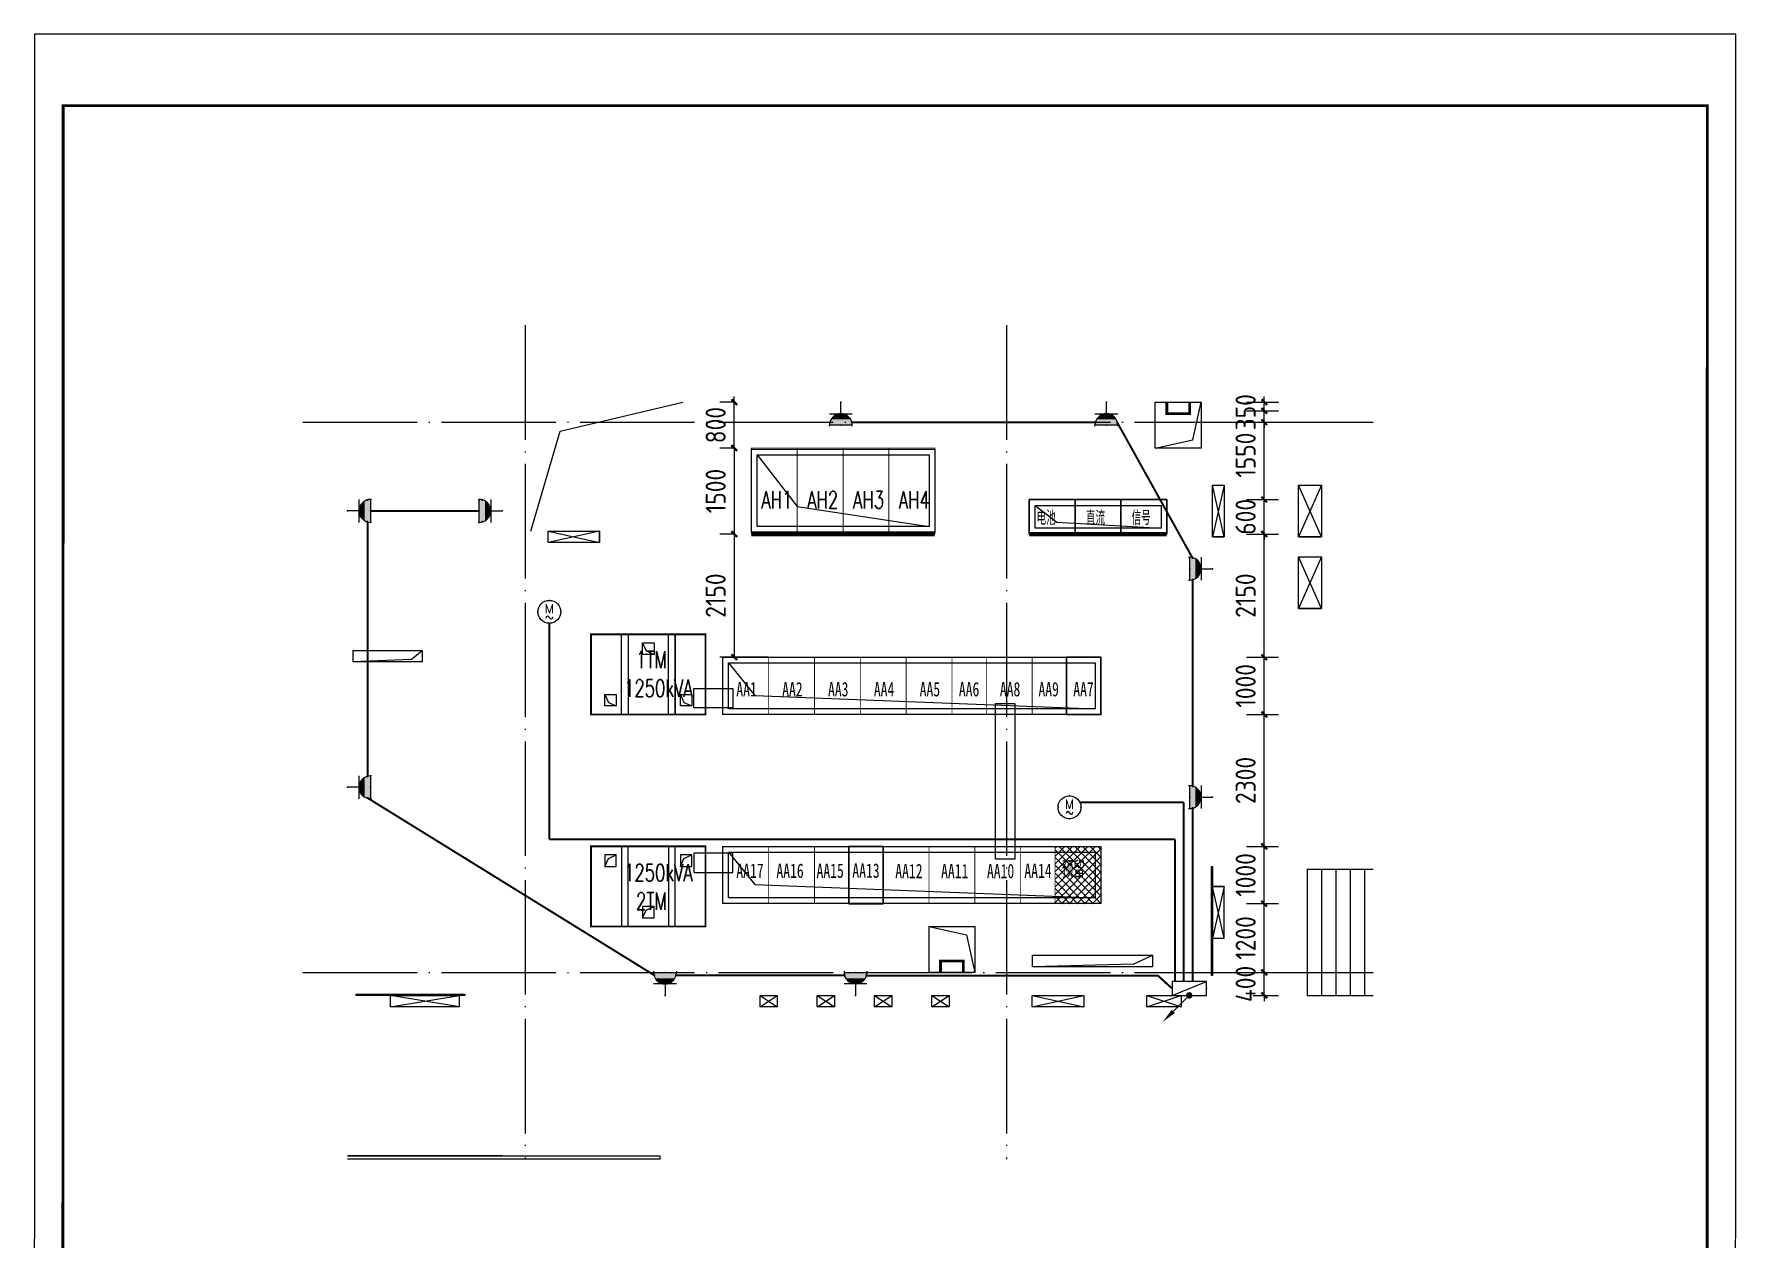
# Model space of a CAD drawing. Extents: x 115799 to 952918, y -190076 to 200966.
# Drawn here: x 354679 to 384387, y 85059 to 106084 of the extents above; entities that cross this region are included whole.
import ezdxf
from ezdxf.enums import TextEntityAlignment as Align

# ---------------------------------------------------------------- set-up
doc = ezdxf.new("R2010")
doc.units = 0
doc.header["$LTSCALE"] = 1000
doc.header["$MEASUREMENT"] = 0
doc.linetypes.add('DASH', pattern=[0.35, 0.25, -0.1])
doc.linetypes.add('DOTE', pattern=[2.42, 2, -0.2, 0.02, -0.2])
for name, color, linetype in [('$0$A-TECH_结构', 21, 'Continuous'), ('00-图签', 7, 'Continuous'), ('A-E_栏杆', 232, 'Continuous'), ('A-E_楼梯', 171, 'Continuous'), ('A-SUR_看线', 231, 'Continuous'), ('A_AXIS-轴线', 1, 'DOTE'), ('CZX', 60, 'Continuous'), ('EQUIP-动力', 80, 'Continuous'), ('EQUIP-插座', 80, 'Continuous'), ('EQUIP-箱柜', 3, 'Continuous'), ('KANXIAN', 50, 'Continuous'), ('LVTRY', 6, 'Continuous'), ('LWIRE', 4, 'Continuous'), ('WIRE-照明', 1, 'Continuous'), ('变配电室位置', 220, 'Continuous'), ('看线', 241, 'Continuous'), ('设备', 21, 'Continuous')]:
    doc.layers.add(name, color=color, linetype=linetype)
doc.styles.add('_TCH_LABEL', font='COMPLEX', dxfattribs={"bigfont": 'GBCBIG'})
doc.styles.add('_TEL_DIM', font='SIMPLEX.shx', dxfattribs={"width": 0.8, "height": 3.5, "bigfont": 'jd.shx'})
doc.styles.add('MtXpl__GB2312', font='')
doc.styles.get("Standard").update_dxf_attribs({"font": 'gbenor.shx', "bigfont": 'gbcbig.shx'})
doc.styles.add('长仿宋', font='complex.shx', dxfattribs={"width": 0.7, "bigfont": 'jd.shx'})
doc.styles.get('MtXpl__GB2312').set_extended_font_data('@FangSong_GB2312')
doc.dimstyles.get("Standard").update_dxf_attribs({"dimscale": 100, "dimtxt": 3.5, "dimasz": 1, "dimexe": 2.5, "dimexo": 3, "dimgap": 1.5, "dimtad": 1, "dimdec": 0, "dimzin": 0, "dimdsep": 46, "dimtxsty": 'Standard', "dimblk": 'ARCHTICK', "dimcen": 0.09, "dimadec": 0, "dimazin": 0, "dimtfac": 1, "dimtdec": 0, "dimtix": 1, "dimtmove": 2, "dimatfit": 3, "dimfxl": 0, "dimtolj": 1, "dimtzin": 0, "dimarcsym": 0})

# ---------------------------------------------------------------- blocks, each defined once
blk = doc.blocks.new('_ArchTick')
at = {"color": 0, "linetype": 'ByBlock', "const_width": 0.4}
blk.add_lwpolyline([(-0.5, -0.5), (0.5, 0.5)], dxfattribs=at)
blk = doc.blocks.new('*D88')
at = {"layer": 'Defpoints', "color": 0, "transparency": 16777216}
for p in [(343451, 137703), (343943, 137703), (343451, 137303)]:
    blk.add_point(p, dxfattribs=at)
at = {"layer": '看线', "color": 0, "lineweight": -2, "transparency": 16777216}
for p, q in [((343751, 137703), (344193, 137703)), ((343943, 137703), (343943, 137803)), ((343943, 137303), (343943, 137703)), ((343751, 137303), (344193, 137303)), ((343943, 137303), (343943, 137203))]:
    blk.add_line(p, q, dxfattribs=at)
at = {"layer": '看线', "color": 0, "lineweight": -2, "transparency": 16777216, "xscale": 100, "yscale": 100, "zscale": 100}
for p, rotation in [((343943, 137703), 270), ((343943, 137303), 90)]:
    blk.add_blockref('_ArchTick', p, dxfattribs=dict(at, rotation=rotation))
at = {"layer": '看线', "color": 0, "transparency": 16777216, "insert": (343618, 137503), "char_height": 350, "attachment_point": 5, "rotation": 90}
blk.add_mtext('\\A1;400', dxfattribs=at)
blk = doc.blocks.new('*D89')
at = {"layer": 'Defpoints', "color": 0, "transparency": 16777216}
for p in [(343335, 138904), (343943, 138904), (343335, 137704)]:
    blk.add_point(p, dxfattribs=at)
at = {"layer": '看线', "color": 0, "lineweight": -2, "transparency": 16777216}
for p, q in [((343635, 138904), (344193, 138904)), ((343943, 137704), (343943, 138904)), ((343635, 137704), (344193, 137704))]:
    blk.add_line(p, q, dxfattribs=at)
at = {"layer": '看线', "color": 0, "lineweight": -2, "transparency": 16777216, "xscale": 100, "yscale": 100, "zscale": 100}
for p, rotation in [((343943, 138904), 90), ((343943, 137704), 270)]:
    blk.add_blockref('_ArchTick', p, dxfattribs=dict(at, rotation=rotation))
at = {"layer": '看线', "color": 0, "transparency": 16777216, "insert": (343618, 138304), "char_height": 350, "attachment_point": 5, "rotation": 90}
blk.add_mtext('\\A1;1200', dxfattribs=at)
blk = doc.blocks.new('*D90')
at = {"layer": 'Defpoints', "color": 0, "transparency": 16777216}
for p in [(343335, 139904), (343943, 139904), (343335, 138904)]:
    blk.add_point(p, dxfattribs=at)
at = {"layer": '看线', "color": 0, "lineweight": -2, "transparency": 16777216}
for p, q in [((343635, 139904), (344193, 139904)), ((343943, 138904), (343943, 139904)), ((343635, 138904), (344193, 138904))]:
    blk.add_line(p, q, dxfattribs=at)
at = {"layer": '看线', "color": 0, "lineweight": -2, "transparency": 16777216, "xscale": 100, "yscale": 100, "zscale": 100}
for p, rotation in [((343943, 139904), 90), ((343943, 138904), 270)]:
    blk.add_blockref('_ArchTick', p, dxfattribs=dict(at, rotation=rotation))
at = {"layer": '看线', "color": 0, "transparency": 16777216, "insert": (343618, 139404), "char_height": 350, "attachment_point": 5, "rotation": 90}
blk.add_mtext('\\A1;1000', dxfattribs=at)
blk = doc.blocks.new('*D91')
at = {"layer": 'Defpoints', "color": 0, "transparency": 16777216}
for p in [(343335, 142204), (343943, 142204), (343335, 139904)]:
    blk.add_point(p, dxfattribs=at)
at = {"layer": '看线', "color": 0, "lineweight": -2, "transparency": 16777216}
for p, q in [((343635, 142204), (344193, 142204)), ((343943, 139904), (343943, 142204)), ((343635, 139904), (344193, 139904))]:
    blk.add_line(p, q, dxfattribs=at)
at = {"layer": '看线', "color": 0, "lineweight": -2, "transparency": 16777216, "xscale": 100, "yscale": 100, "zscale": 100}
for p, rotation in [((343943, 142204), 90), ((343943, 139904), 270)]:
    blk.add_blockref('_ArchTick', p, dxfattribs=dict(at, rotation=rotation))
at = {"layer": '看线', "color": 0, "transparency": 16777216, "insert": (343618, 141054), "char_height": 350, "attachment_point": 5, "rotation": 90}
blk.add_mtext('\\A1;2300', dxfattribs=at)
blk = doc.blocks.new('*D92')
at = {"layer": 'Defpoints', "color": 0, "transparency": 16777216}
for p in [(343335, 143204), (343943, 143204), (343335, 142204)]:
    blk.add_point(p, dxfattribs=at)
at = {"layer": '看线', "color": 0, "lineweight": -2, "transparency": 16777216}
for p, q in [((343635, 143204), (344193, 143204)), ((343943, 142204), (343943, 143204)), ((343635, 142204), (344193, 142204))]:
    blk.add_line(p, q, dxfattribs=at)
at = {"layer": '看线', "color": 0, "lineweight": -2, "transparency": 16777216, "xscale": 100, "yscale": 100, "zscale": 100}
for p, rotation in [((343943, 143204), 90), ((343943, 142204), 270)]:
    blk.add_blockref('_ArchTick', p, dxfattribs=dict(at, rotation=rotation))
at = {"layer": '看线', "color": 0, "transparency": 16777216, "insert": (343618, 142704), "char_height": 350, "attachment_point": 5, "rotation": 90}
blk.add_mtext('\\A1;1000', dxfattribs=at)
blk = doc.blocks.new('*D93')
at = {"layer": 'Defpoints', "color": 0, "transparency": 16777216}
for p in [(343335, 145354), (343943, 145354), (343335, 143204)]:
    blk.add_point(p, dxfattribs=at)
at = {"layer": '看线', "color": 0, "lineweight": -2, "transparency": 16777216}
for p, q in [((343635, 145354), (344193, 145354)), ((343943, 143204), (343943, 145354)), ((343635, 143204), (344193, 143204))]:
    blk.add_line(p, q, dxfattribs=at)
at = {"layer": '看线', "color": 0, "lineweight": -2, "transparency": 16777216, "xscale": 100, "yscale": 100, "zscale": 100}
for p, rotation in [((343943, 145354), 90), ((343943, 143204), 270)]:
    blk.add_blockref('_ArchTick', p, dxfattribs=dict(at, rotation=rotation))
at = {"layer": '看线', "color": 0, "transparency": 16777216, "insert": (343618, 144279), "char_height": 350, "attachment_point": 5, "rotation": 90}
blk.add_mtext('\\A1;2150', dxfattribs=at)
blk = doc.blocks.new('*D94')
at = {"layer": 'Defpoints', "color": 0, "transparency": 16777216}
for p in [(343335, 145954), (343943, 145954), (343335, 145354)]:
    blk.add_point(p, dxfattribs=at)
at = {"layer": '看线', "color": 0, "lineweight": -2, "transparency": 16777216}
for p, q in [((343635, 145954), (344193, 145954)), ((343943, 145954), (343943, 146054)), ((343943, 145354), (343943, 145954)), ((343635, 145354), (344193, 145354)), ((343943, 145354), (343943, 145254))]:
    blk.add_line(p, q, dxfattribs=at)
at = {"layer": '看线', "color": 0, "lineweight": -2, "transparency": 16777216, "xscale": 100, "yscale": 100, "zscale": 100}
for p, rotation in [((343943, 145954), 270), ((343943, 145354), 90)]:
    blk.add_blockref('_ArchTick', p, dxfattribs=dict(at, rotation=rotation))
at = {"layer": '看线', "color": 0, "transparency": 16777216, "insert": (343618, 145654), "char_height": 350, "attachment_point": 5, "rotation": 90}
blk.add_mtext('\\A1;600', dxfattribs=at)
blk = doc.blocks.new('*D95')
at = {"layer": 'Defpoints', "color": 0, "transparency": 16777216}
for p in [(343335, 147504), (343943, 147504), (343335, 145954)]:
    blk.add_point(p, dxfattribs=at)
at = {"layer": '看线', "color": 0, "lineweight": -2, "transparency": 16777216}
for p, q in [((343635, 147504), (344193, 147504)), ((343943, 145954), (343943, 147504)), ((343635, 145954), (344193, 145954))]:
    blk.add_line(p, q, dxfattribs=at)
at = {"layer": '看线', "color": 0, "lineweight": -2, "transparency": 16777216, "xscale": 100, "yscale": 100, "zscale": 100}
for p, rotation in [((343943, 147504), 90), ((343943, 145954), 270)]:
    blk.add_blockref('_ArchTick', p, dxfattribs=dict(at, rotation=rotation))
at = {"layer": '看线', "color": 0, "transparency": 16777216, "insert": (343618, 146729), "char_height": 350, "attachment_point": 5, "rotation": 90}
blk.add_mtext('\\A1;1550', dxfattribs=at)
blk = doc.blocks.new('*D96')
at = {"layer": 'Defpoints', "color": 0, "transparency": 16777216}
for p in [(343335, 147654), (343943, 147654), (343335, 147304)]:
    blk.add_point(p, dxfattribs=at)
at = {"layer": '看线', "color": 0, "lineweight": -2, "transparency": 16777216}
for p, q in [((343635, 147654), (344193, 147654)), ((343943, 147654), (343943, 147754)), ((343943, 147304), (343943, 147654)), ((343635, 147304), (344193, 147304)), ((343943, 147304), (343943, 147204))]:
    blk.add_line(p, q, dxfattribs=at)
at = {"layer": '看线', "color": 0, "lineweight": -2, "transparency": 16777216, "xscale": 100, "yscale": 100, "zscale": 100}
for p, rotation in [((343943, 147654), 270), ((343943, 147304), 90)]:
    blk.add_blockref('_ArchTick', p, dxfattribs=dict(at, rotation=rotation))
at = {"layer": '看线', "color": 0, "transparency": 16777216, "insert": (343618, 147479), "char_height": 350, "attachment_point": 5, "rotation": 90}
blk.add_mtext('\\A1;350', dxfattribs=at)
blk = doc.blocks.new('*D97')
at = {"layer": 'Defpoints', "color": 0, "transparency": 16777216}
for p in [(334692, 147654), (334991, 147654), (334991, 146854)]:
    blk.add_point(p, dxfattribs=at)
at = {"layer": '看线', "color": 0, "lineweight": -2, "transparency": 16777216}
for p, q in [((334691, 147654), (334442, 147654)), ((334692, 147654), (334692, 147754)), ((334692, 146854), (334692, 147654)), ((334691, 146854), (334442, 146854)), ((334692, 146854), (334692, 146754))]:
    blk.add_line(p, q, dxfattribs=at)
at = {"layer": '看线', "color": 0, "lineweight": -2, "transparency": 16777216, "xscale": 100, "yscale": 100, "zscale": 100}
for p, rotation in [((334692, 147654), 270), ((334692, 146854), 90)]:
    blk.add_blockref('_ArchTick', p, dxfattribs=dict(at, rotation=rotation))
at = {"layer": '看线', "color": 0, "transparency": 16777216, "insert": (334367, 147254), "char_height": 350, "attachment_point": 5, "rotation": 90}
blk.add_mtext('\\A1;800', dxfattribs=at)
blk = doc.blocks.new('*D98')
at = {"layer": 'Defpoints', "color": 0, "transparency": 16777216}
for p in [(334991, 146854), (334692, 145354), (334991, 145354)]:
    blk.add_point(p, dxfattribs=at)
at = {"layer": '看线', "color": 0, "lineweight": -2, "transparency": 16777216}
for p, q in [((334691, 146854), (334442, 146854)), ((334692, 146854), (334692, 145354)), ((334691, 145354), (334442, 145354))]:
    blk.add_line(p, q, dxfattribs=at)
at = {"layer": '看线', "color": 0, "lineweight": -2, "transparency": 16777216, "xscale": 100, "yscale": 100, "zscale": 100}
for p, rotation in [((334692, 146854), 90), ((334692, 145354), 270)]:
    blk.add_blockref('_ArchTick', p, dxfattribs=dict(at, rotation=rotation))
at = {"layer": '看线', "color": 0, "transparency": 16777216, "insert": (334367, 146104), "char_height": 350, "attachment_point": 5, "rotation": 90}
blk.add_mtext('\\A1;1500', dxfattribs=at)
blk = doc.blocks.new('*D99')
at = {"layer": 'Defpoints', "color": 0, "transparency": 16777216}
for p in [(334991, 145354), (334692, 143204), (335591, 143204)]:
    blk.add_point(p, dxfattribs=at)
at = {"layer": '看线', "color": 0, "lineweight": -2, "transparency": 16777216}
for p, q in [((334691, 145354), (334442, 145354)), ((334692, 145354), (334692, 143204)), ((335291, 143204), (334442, 143204))]:
    blk.add_line(p, q, dxfattribs=at)
at = {"layer": '看线', "color": 0, "lineweight": -2, "transparency": 16777216, "xscale": 100, "yscale": 100, "zscale": 100}
for p, rotation in [((334692, 145354), 90), ((334692, 143204), 270)]:
    blk.add_blockref('_ArchTick', p, dxfattribs=dict(at, rotation=rotation))
at = {"layer": '看线', "color": 0, "transparency": 16777216, "insert": (334367, 144279), "char_height": 350, "attachment_point": 5, "rotation": 90}
blk.add_mtext('\\A1;2150', dxfattribs=at)
blk = doc.blocks.new('$equip_U$00000029(HT0843)')
for p, q in [((-0.5, 1.05), (-0.5, 1)), ((-0.5, 1), (0.5, 1)), ((0.5, 1.05), (0.5, 1)), ((0.5, 0.5), (-0.5, 0.5)), ((0, 0.5), (0, 0))]:
    blk.add_line(p, q)
blk.add_arc((0, 1), 0.5, 180, 0)
for p in [(-0.467, 0.875), (0, 1), (0.467, 0.875), (0, 0)]:
    blk.add_point(p)
for points in [[(0.433, 0.75), (-0.433, 0.75), (0.5, 1), (-0.5, 1)], [(0.25, 0.567), (-0.25, 0.567), (0.433, 0.75), (-0.433, 0.75)], [(0, 0.5), (0, 0.5), (0.25, 0.567), (-0.25, 0.567)]]:
    blk.add_solid(points)
at = {"style": '_TEL_DIM', "flags": 1}
blk.add_attdef('A', text='', height=0.0000125, dxfattribs=at).set_placement((0, 0), align=Align.MIDDLE_CENTER)
blk = doc.blocks.new('$equip$00001416')
for p, q in [((0.75, 0.6), (-0.75, 0.6)), ((-0.75, 0), (0.75, 0.6)), ((-0.75, 0.6), (-0.75, 0)), ((-0.75, 0), (0.75, 0)), ((0.75, 0), (0.75, 0.6))]:
    blk.add_line(p, q)
for p in [(-0.75, 0.3), (0, 0.6), (0, 0), (0.75, 0.3)]:
    blk.add_point(p)
at = {"style": '_TCH_LABEL', "flags": 9}
blk.add_attdef('A', (0, 0), '', height=0.00002, dxfattribs=at)
blk = doc.blocks.new('$TelecSys$00000080')
for p, q in [((-0.7, -0.7), (0, 0)), ((0.104, 0.104), (0.104, 0.104)), ((-0.104, -0.104), (-0.104, -0.104))]:
    blk.add_line(p, q)
at = {"const_width": 0.142}
blk.add_lwpolyline([(0.071, 0, 1), (-0.071, 0, 1)], format="xyb", close=True, dxfattribs=at)
blk.add_solid([(-0.63, -0.77), (-0.77, -0.63), (-1.15, -1.15)])
at = {"width": 0.8, "flags": 9}
blk.add_attdef('A', (0, 0), '', height=0.00002, rotation=180, dxfattribs=at)
blk = doc.blocks.new('$equip_U$00000229(HT0843)')
at = {"color": 3, "const_width": 0.025}
blk.add_lwpolyline([(-0.5, 0, 0.414214), (0, -0.5, 0.414214), (0.5, 0, 0.414214), (0, 0.5, 0.414214), (-0.5, 0, -1)], format="xyb", dxfattribs=at)
at = {"color": 3}
blk.add_circle((0, 0), 0.5, dxfattribs=at)
at = {"color": 7}
for centre, radius, start, end in [((-0.073, -0.273), 0.0768, 17.22719, 184.21643), ((0.073, -0.227), 0.0769, 197.25914, 5.11794)]:
    blk.add_arc(centre, radius, start, end, dxfattribs=at)
for p in [(-0.5, 0), (0, 0.5), (0, 0), (0.5, 0), (0, -0.5)]:
    blk.add_point(p)
at = {"color": 7, "style": '_TEL_DIM'}
blk.add_attdef('$TEXT$', text='', height=0.4, dxfattribs=at).set_placement((0.001, 0.137), align=Align.MIDDLE_CENTER)
at = {"color": 7, "style": '_TEL_DIM', "flags": 1}
blk.add_attdef('A', text='', height=0.000025, dxfattribs=at).set_placement((0, 0), align=Align.MIDDLE_CENTER)
blk = doc.blocks.new('333')
at = {"layer": 'LVTRY'}
h = blk.add_hatch(dxfattribs=at)
h.set_pattern_fill('ANSI37', color=8, scale=30, angle=90, style=0)
h.set_pattern_definition([(135, (869073.26, -1003078.75), (-67.351921, -67.351921), []), (225, (869073.26, -1003078.75), (67.351921, -67.351921), [])])
h.paths.add_polyline_path([(341091, 138903.7), (341091, 139903.7), (340871.7, 139903.7), (340430.4, 139903.7), (340291, 139903.7), (340291, 138903.7)])
at = {"layer": '$0$A-TECH_结构', "color": 8}
for p, q in [((333661, 142203.8), (333661, 143603.8)), ((329053.5, 143165.3), (329241, 143323.5)), ((329053.5, 143165.3), (328041, 143123.5)), ((341661.4, 137850.1), (339896, 137802.7)), ((341661.4, 137850.1), (341990.8, 138002.7))]:
    blk.add_line(p, q, dxfattribs=at)
for points in [[(342841, 147653.7), (342841, 146853.7), (342041, 146853.7), (342041, 147653.7)], [(334991, 146833.7), (338191, 146833.7), (338191, 145383.7), (334991, 145383.7)], [(335091, 146733.7), (338091, 146733.7), (338091, 145483.7), (335091, 145483.7)], [(339841, 145953.7), (342241, 145953.7), (342241, 145353.7), (339841, 145353.7)], [(339941, 145853.7), (342141, 145853.7), (342141, 145453.7), (339941, 145453.7)], [(332721, 143603.8), (332841, 143603.8), (332841, 142203.8), (332721, 142203.8)], [(333541, 143603.8), (333661, 143603.8), (333661, 142203.8), (333541, 142203.8)], [(333090.4, 143453.8), (333291, 143453.8), (333291, 143253.8), (333090.4, 143253.8)], [(334491, 143203.8), (341091, 143203.8), (341091, 142203.8), (334491, 142203.8)], [(334591, 143103.8), (340991, 143103.8), (340991, 142303.8), (334591, 142303.8)], [(332430.7, 142553.8), (332631.3, 142553.8), (332631.3, 142353.8), (332430.7, 142353.8)], [(333750.7, 142553.8), (333951.3, 142553.8), (333951.3, 142353.8), (333750.7, 142353.8)], [(332430.7, 139553.8), (332631.3, 139553.8), (332631.3, 139753.8), (332430.7, 139753.8)], [(332721, 138503.8), (332841, 138503.8), (332841, 139903.8), (332721, 139903.8)], [(333541, 138503.8), (333661, 138503.8), (333661, 139903.8), (333541, 139903.8)], [(333750.7, 139553.8), (333951.3, 139553.8), (333951.3, 139753.8), (333750.7, 139753.8)], [(334491, 139903.8), (341091, 139903.8), (341091, 138903.8), (334491, 138903.8)], [(334591, 139803.8), (340991, 139803.8), (340991, 139003.8), (334591, 139003.8)], [(333090.4, 138653.8), (333291, 138653.8), (333291, 138853.8), (333090.4, 138853.8)], [(338891, 138503.8), (338891, 137703.8), (338091, 137703.8), (338091, 138503.8)]]:
    blk.add_lwpolyline(points, close=True, dxfattribs=at)
for points in [[(342041, 146853.7), (342696.9, 146998), (342841, 147653.7)], [(335091, 146733.7), (335791, 145836.4), (338091, 145483.7)], [(339941, 145853.7), (340321.6, 145562.3), (342141, 145453.7)], [(328041, 143123.5), (328041, 143323.5), (329241, 143323.5), (329241, 143123.5), (328041, 143123.5)], [(333090.4, 143453.8), (333153.7, 143314.9), (333291, 143253.8)], [(334591, 143103.8), (335049, 142536.6), (340991, 142303.8)], [(332430.7, 142553.8), (332494, 142414.9), (332631.3, 142353.8)], [(333750.7, 142553.8), (333814, 142414.9), (333951.3, 142353.8)], [(332430.7, 139553.8), (332494, 139692.6), (332631.3, 139753.8)], [(333750.7, 139553.8), (333814, 139692.6), (333951.3, 139753.8)], [(334591, 139803.8), (335049, 139236.6), (340991, 139003.8)], [(333090.4, 138653.8), (333153.7, 138792.6), (333291, 138853.8)], [(338091, 138503.8), (338746.9, 138359.5), (338891, 137703.8)], [(339896, 138002.7), (341990.8, 138002.7), (341990.8, 137802.7), (339896, 137802.7)]]:
    blk.add_lwpolyline(points, dxfattribs=at)
at = {"color": 8, "linetype": 'Continuous', "const_width": 15}
for points in [[(334491, 142203.7), (335291, 142203.7), (335291, 143203.7), (334491, 143203.7)], [(335291, 142203.7), (336091, 142203.7), (336091, 143203.7), (335291, 143203.7)], [(336091, 142203.7), (336891, 142203.7), (336891, 143203.7), (336091, 143203.7)], [(336891, 142203.7), (337691, 142203.7), (337691, 143203.7), (336891, 143203.7)], [(337691, 142203.7), (338491, 142203.7), (338491, 143203.7), (337691, 143203.7)], [(338491, 142203.7), (339091, 142203.7), (339091, 143203.7), (338491, 143203.7)], [(339091, 142203.7), (339891, 142203.7), (339891, 143203.7), (339091, 143203.7)], [(339891, 142203.7), (340491, 142203.7), (340491, 143203.7), (339891, 143203.7)], [(340491, 142203.7), (341091, 142203.7), (341091, 143203.7), (340491, 143203.7)], [(340491, 142203.7), (341091, 142203.7), (341091, 143203.7), (340491, 143203.7)], [(334491, 139903.7), (335291, 139903.7), (335291, 138903.7), (334491, 138903.7)], [(335291, 139903.7), (336091, 139903.7), (336091, 138903.7), (335291, 138903.7)], [(336091, 139903.7), (336691, 139903.7), (336691, 138903.7), (336091, 138903.7)], [(336691, 138903.7), (337291, 138903.7), (337291, 139903.7), (336691, 139903.7)], [(336691, 138903.7), (337291, 138903.7), (337291, 139903.7), (336691, 139903.7)], [(337291, 139903.7), (338091, 139903.7), (338091, 138903.7), (337291, 138903.7)], [(338091, 139903.7), (338891, 139903.7), (338891, 138903.7), (338091, 138903.7)], [(338891, 139903.7), (339691, 139903.7), (339691, 138903.7), (338891, 138903.7)], [(339691, 138903.7), (340291, 138903.7), (340291, 139903.7), (339691, 139903.7)], [(340291, 139903.7), (341091, 139903.7), (341091, 138903.7), (340291, 138903.7)]]:
    blk.add_lwpolyline(points, close=True, dxfattribs=at)
at = {"layer": 'A-E_栏杆'}
blk.add_lwpolyline([(327941, 134503.5), (333391, 134503.7), (333391, 134443.7), (327941, 134443.7)], dxfattribs=at)
at = {"layer": 'A-E_楼梯'}
for p, q in [((344690.2, 139504), (345841.2, 139504)), ((344690.2, 139504), (344690.2, 137304)), ((344940.2, 139504), (344940.2, 137304)), ((345190.2, 139504), (345190.2, 137304)), ((345440.2, 139504), (345440.2, 137304)), ((345690.2, 139504), (345690.2, 137304)), ((344690.2, 137304), (345841.2, 137304)), ((330641, 134503.5), (327941, 134503.5))]:
    blk.add_line(p, q, dxfattribs=at)
at = {"layer": 'A-SUR_看线', "color": 8}
for p, q in [((328691, 137103.5), (329891, 137303.5)), ((329891, 137103.5), (328691, 137303.5)), ((335141.1, 137303.6), (335441.1, 137103.6)), ((335141.1, 137103.6), (335441.1, 137303.6)), ((336141.1, 137303.6), (336441.1, 137103.6)), ((336141.1, 137103.6), (336441.1, 137303.6)), ((337141, 137303.6), (337441, 137103.6)), ((337141, 137103.6), (337441, 137303.6)), ((338141, 137303.6), (338441, 137103.6)), ((338141, 137103.6), (338441, 137303.6)), ((339891, 137103.9), (340791, 137303)), ((339891, 137303), (340791, 137103)), ((341891, 137103.8), (342491, 137303.1)), ((341891, 137302.9), (342491, 137103.1))]:
    blk.add_line(p, q, dxfattribs=at)
for points in [[(343241, 138303), (343241, 139203), (343041, 139202.9), (343041, 138303), (343241, 138303), (343041, 139202.9), (343241, 139203), (343041, 138303)], [(328691, 137103.5), (328691, 137303.5), (329891, 137303.5), (329891, 137103.5), (328691, 137103.5)], [(336141.1, 137303.7), (336441.1, 137303.7), (336441.1, 137103.7), (336141.1, 137103.7), (336141.1, 137303.7)], [(337141, 137303.7), (337441, 137303.7), (337441, 137103.7), (337141, 137103.7), (337141, 137303.7)], [(338141, 137303.7), (338441, 137303.7), (338441, 137103.7), (338141, 137103.7), (338141, 137303.7)], [(339891, 137303), (340791, 137303), (340791, 137103), (339891, 137103.9), (339891, 137303)], [(341891, 137302.9), (342491, 137303.1), (342491, 137103.1), (341891, 137103.8), (341891, 137302.9)]]:
    blk.add_lwpolyline(points, dxfattribs=at)
blk.add_lwpolyline([(335141.1, 137303.6), (335441.1, 137303.6), (335441.1, 137103.6), (335141.1, 137103.6)], close=True, dxfattribs=at)
at = {"layer": 'A_AXIS-轴线', "color": 8}
for p, q in [((331041, 148996), (331041, 134443.7)), ((339441, 148996), (339441, 134443.7)), ((327159.1, 147303.7), (345841.2, 147303.7)), ((327159.1, 137703.7), (345841.2, 137703.7))]:
    blk.add_line(p, q, dxfattribs=at)
at = {"layer": 'CZX', "color": 8, "const_width": 15}
for points in [[(334991, 146853.7), (335791, 146853.7), (335791, 145353.7), (334991, 145353.7)], [(334991, 146853.7), (335791, 146853.7), (335791, 145353.7), (334991, 145353.7)], [(335791, 146853.7), (336591, 146853.7), (336591, 145353.7), (335791, 145353.7)], [(335791, 146853.7), (336591, 146853.7), (336591, 145353.7), (335791, 145353.7)], [(336591, 146853.7), (337391, 146853.7), (337391, 145353.7), (336591, 145353.7)], [(336591, 146853.7), (337391, 146853.7), (337391, 145353.7), (336591, 145353.7)], [(337391, 146853.7), (338191, 146853.7), (338191, 145353.7), (337391, 145353.7)], [(337391, 146853.7), (338191, 146853.7), (338191, 145353.7), (337391, 145353.7)]]:
    blk.add_lwpolyline(points, close=True, dxfattribs=at)
at = {"layer": 'CZX', "color": 8, "const_width": 75}
for points in [[(334991, 145353.7), (338191, 145353.7)], [(339841, 145353.7), (342241, 145353.7)]]:
    blk.add_lwpolyline(points, dxfattribs=at)
at = {"layer": 'KANXIAN'}
for points in [[(343041, 139552.7), (343041, 137652.7), (343021, 137652.7), (343021, 139552.7)], [(329991, 137303.5), (328091, 137303.5), (328091, 137323.5), (329991, 137323.5)]]:
    blk.add_lwpolyline(points, close=True, dxfattribs=at)
at = {"layer": '变配电室位置', "color": 8, "lineweight": 30, "ltscale": 0.5}
for points in [[(340641, 145353.7), (340641, 145953.7), (339841, 145953.7), (339841, 145353.7)], [(340641, 145353.7), (340641, 145953.7), (339841, 145953.7), (339841, 145353.7)], [(341441, 145353.7), (341441, 145953.7), (340641, 145953.7), (340641, 145353.7)], [(341441, 145353.7), (341441, 145953.7), (340641, 145953.7), (340641, 145353.7)], [(342241, 145353.7), (342241, 145953.7), (341441, 145953.7), (341441, 145353.7)], [(342241, 145353.7), (342241, 145953.7), (341441, 145953.7), (341441, 145353.7)], [(340491, 142203.7), (341091, 142203.7), (341091, 143203.7), (340491, 143203.7)], [(340491, 142203.7), (341091, 142203.7), (341091, 143203.7), (340491, 143203.7)], [(336691, 138903.7), (337291, 138903.7), (337291, 139903.7), (336691, 139903.7)], [(336691, 138903.7), (337291, 138903.7), (337291, 139903.7), (336691, 139903.7)]]:
    blk.add_lwpolyline(points, close=True, dxfattribs=at)
at = {"layer": '看线', "color": 8, "linetype": 'DASH'}
for p, q in [((332191, 143603.8), (334191, 143603.8)), ((332191, 142203.8), (332191, 143603.8)), ((332191, 143603.8), (334191, 143603.8)), ((334191, 143603.8), (334191, 142203.8)), ((334191, 142203.8), (332191, 142203.8)), ((334191, 142203.8), (332191, 142203.8)), ((332191, 138503.8), (334191, 138503.8))]:
    blk.add_line(p, q, dxfattribs=at)
at = {"layer": '看线', "color": 8}
blk.add_line((339896, 137802.7), (339896, 138002.7), dxfattribs=at)
for points in [[(331141, 145403.8), (331650.9, 147147.2), (333791, 147653.7)], [(343241, 146203.7), (343241, 145303.7), (343041, 145303.7), (343041, 146203.7), (343241, 146203.7), (343041, 145303.7), (343241, 145303.7), (343041, 146203.7)], [(344941, 146203.7), (344941, 145303.7), (344541, 145303.7), (344541, 146203.7), (344941, 146203.7), (344541, 145303.7), (344941, 145303.7), (344541, 146203.7)], [(331441, 145403.1), (332341, 145403.1), (332341, 145203.1), (331441, 145203.1), (331441, 145403.1), (332341, 145203.1), (332341, 145403.1), (331441, 145203.1)], [(344941, 144953.7), (344941, 144053.7), (344541, 144053.7), (344541, 144953.7), (344941, 144953.7), (344541, 144053.7), (344941, 144053.7), (344541, 144953.7)]]:
    blk.add_lwpolyline(points, dxfattribs=at)
at = {"layer": '看线', "color": 8, "const_width": 50}
for points in [[(342641, 147653.7), (342641, 147453.7), (342241, 147453.7), (342241, 147653.7)], [(338691, 137703.8), (338691, 137903.8), (338291, 137903.8), (338291, 137703.8)]]:
    blk.add_lwpolyline(points, dxfattribs=at)
at = {"layer": '看线', "color": 8}
for points in [[(334665.6, 142658.2), (334665.6, 142321), (333985.3, 142321), (333985.3, 142658.2)], [(334665.6, 139449.3), (334665.6, 139786.5), (333985.3, 139786.5), (333985.3, 139449.3)]]:
    blk.add_lwpolyline(points, close=True, dxfattribs=at)
at = {"layer": '看线'}
blk.add_lwpolyline([(339253.8, 142396.4), (339591, 142396.4), (339591, 139680.4), (339253.8, 139680.4)], close=True, dxfattribs=at)
at = {"layer": '看线', "color": 8, "linetype": 'DASH'}
blk.add_lwpolyline([(334191, 138503.8), (332191, 138503.8), (332191, 139903.8), (334191, 139903.8)], close=True, dxfattribs=at)
at = {"layer": '设备', "color": 8, "ltscale": 1000, "const_width": 30}
for points in [[(334191, 142203.7), (332191, 142203.7), (332191, 143603.7), (334191, 143603.7)], [(334191, 139903.7), (332191, 139903.7), (332191, 138503.7), (334191, 138503.7)]]:
    blk.add_lwpolyline(points, close=True, dxfattribs=at)
at = {"color": 8, "width": 0.7}
for s, style, p in [('电池', '长仿宋', (339968.7, 145511.4)), ('直流', '长仿宋', (340830.9, 145511.4)), ('信号', '长仿宋', (341627.2, 145511.4)), ('AA1', 'MtXpl__GB2312', (334727.6, 142521.1)), ('AA2', 'MtXpl__GB2312', (335527.6, 142521.1)), ('AA3', 'MtXpl__GB2312', (336327.6, 142521.1)), ('AA4', 'MtXpl__GB2312', (337127.6, 142521.1)), ('AA5', 'MtXpl__GB2312', (337927.6, 142521.1)), ('AA6', 'MtXpl__GB2312', (338611.9, 142521.1)), ('AA8', 'MtXpl__GB2312', (339327.6, 142521.1)), ('AA9', 'MtXpl__GB2312', (340001.2, 142521.1)), ('AA7', 'MtXpl__GB2312', (340609.1, 142522.5)), ('AA17', 'MtXpl__GB2312', (334727.6, 139354)), ('AA16', 'MtXpl__GB2312', (335427.1, 139354)), ('AA15', 'MtXpl__GB2312', (336127.6, 139354)), ('AA13', 'MtXpl__GB2312', (336752.6, 139355.5)), ('AA12', 'MtXpl__GB2312', (337502.1, 139348.6)), ('AA11', 'MtXpl__GB2312', (338302.1, 139348.6)), ('AA10', 'MtXpl__GB2312', (339102.1, 139348.6)), ('AA14', 'MtXpl__GB2312', (339755.3, 139354))]:
    blk.add_text(s, height=250, dxfattribs=dict(at, style=style)).set_placement(p)
at = {"layer": '变配电室位置', "color": 8, "style": '长仿宋', "width": 0.7}
for s, p in [('AH1', (335165.1, 145799.6)), ('AH2', (335966.4, 145799.6)), ('AH3', (336766.4, 145799.6)), ('AH4', (337565.1, 145799.6)), ('1TM', (332975.2, 143010.7)), ('1250kVA', (332768.6, 142513.1)), ('预留', (340411.8, 139348.6)), ('1250kVA', (332768.6, 139294.4)), ('2TM', (332975.2, 138796.7))]:
    blk.add_text(s, height=300, dxfattribs=at).set_placement(p)
at = {"layer": '看线', "color": 8}
for base, p1, p2, picture, middle in [((334692.5, 147653.7), (334991, 146853.7), (334991, 147653.7), '*D97', (334367.5, 147253.7)), ((334692.5, 145353.7), (334991, 146853.7), (334991, 145353.7), '*D98', (334367.5, 146103.7)), ((334692.5, 143203.7), (334991, 145353.7), (335591, 143203.7), '*D99', (334367.5, 144278.7))]:
    dim = blk.add_linear_dim(base=base, p1=p1, p2=p2, angle=90, dimstyle='Standard', dxfattribs=at)
    dim.commit()
    dim.dimension.update_dxf_attribs({"geometry": picture, "text_midpoint": middle})
at = {"layer": '看线'}
for p1, p2, distance, picture, middle in [((343334.5, 147303.7), (343334.5, 147653.7), -608.2, '*D96', (343617.7, 147478.7)), ((343334.5, 145953.7), (343334.5, 147503.7), -608.2, '*D95', (343617.7, 146728.7)), ((343334.5, 145353.7), (343334.5, 145953.7), -608.2, '*D94', (343617.7, 145653.7)), ((343334.5, 143203.7), (343334.5, 145353.7), -608.2, '*D93', (343617.7, 144278.7)), ((343334.5, 142203.7), (343334.5, 143203.7), -608.2, '*D92', (343617.7, 142703.7)), ((343334.5, 139903.7), (343334.5, 142203.7), -608.2, '*D91', (343617.7, 141053.7)), ((343334.5, 138903.7), (343334.5, 139903.7), -608.2, '*D90', (343617.7, 139403.7)), ((343334.5, 137703.7), (343334.5, 138903.7), -608.2, '*D89', (343617.7, 138303.7)), ((343451.4, 137302.9), (343451.4, 137702.7), -491.4, '*D88', (343617.8, 137502.8))]:
    dim = blk.add_aligned_dim(p1=p1, p2=p2, distance=distance, dimstyle='Standard', dxfattribs=at)
    dim.commit()
    dim.dimension.update_dxf_attribs({"geometry": picture, "text_midpoint": middle})

msp = doc.modelspace()

# ---------------------------------------------------------------- linework, layer by layer
at = {"layer": '00-图签'}
msp.add_lwpolyline([(354679, 64033.7), (384379, 64033.7), (384387.3, 106083.7), (354687.3, 106083.7)], close=True, dxfattribs=at)
at = {"layer": '00-图签', "const_width": 50}
msp.add_lwpolyline([(355179, 64533.7), (383879, 64533.7), (383887.3, 104833.7), (355187.3, 104833.7)], close=True, dxfattribs=at)
at = {"layer": 'WIRE-照明', "linetype": 'Continuous', "const_width": 35}
for points in [[(368949.1, 99309.2), (373211.9, 99309.2)], [(373585.1, 99309.2), (374901.5, 96940.6)], [(360551.5, 97763), (362451.5, 97763)], [(360501.5, 97576.4), (360501.5, 93126.6)], [(374901.5, 92962.1), (374901.5, 96567.4)], [(363674, 95802.1), (363674, 92031)], [(360501.5, 92753.4), (365507.4, 89659.1)], [(372934.3, 92676.5), (374747, 92676.5)], [(374747, 89548.4), (374747, 92676.5)], [(374901.5, 89548.4), (374901.5, 92574.9)], [(363674, 92031), (374595, 92031)], [(374595, 89548.4), (374595, 92031)], [(365880.6, 89659.1), (368831.9, 89659.2)], [(369211.2, 89655.6), (374295.5, 89655.6)], [(374544, 89428.4), (374295.5, 89655.6)]]:
    msp.add_lwpolyline(points, dxfattribs=at)

# ---------------------------------------------------------------- block references
msp.add_blockref('333', (32210.5, -47994.5))
at = {"layer": 'EQUIP-动力', "xscale": 400, "yscale": 400, "zscale": 400}
for p in [(363674, 96002.1), (372753, 92592)]:
    msp.add_blockref('$equip_U$00000229(HT0843)', p, dxfattribs=at).add_auto_attribs({'$TEXT$': 'M'})
at = {"layer": 'EQUIP-插座', "xscale": 400, "yscale": 400, "zscale": 400}
for p, rotation in [((368762.5, 99659.2), 180), ((373398.5, 99659.2), 180), ((360151.5, 97763), 270), ((362851.5, 97763), 90), ((375251.5, 96754), 90), ((360151.5, 92940), 270), ((375251.5, 92768.5), 90)]:
    msp.add_blockref('$equip_U$00000029(HT0843)', p, dxfattribs=dict(at, rotation=rotation))
for p in [(365694, 89309.1), (369018.5, 89309.2)]:
    msp.add_blockref('$equip_U$00000029(HT0843)', p, dxfattribs=at)
at = {"layer": 'EQUIP-箱柜', "xscale": 400, "yscale": 400, "zscale": 400}
msp.add_blockref('$equip$00001416', (374844, 89308.4), dxfattribs=at)
at = {"layer": 'LWIRE', "xscale": 400, "yscale": 400, "zscale": 400}
msp.add_blockref('$TelecSys$00000080', (374844, 89308.4), dxfattribs=at)

doc.saveas('drawing.dxf')
